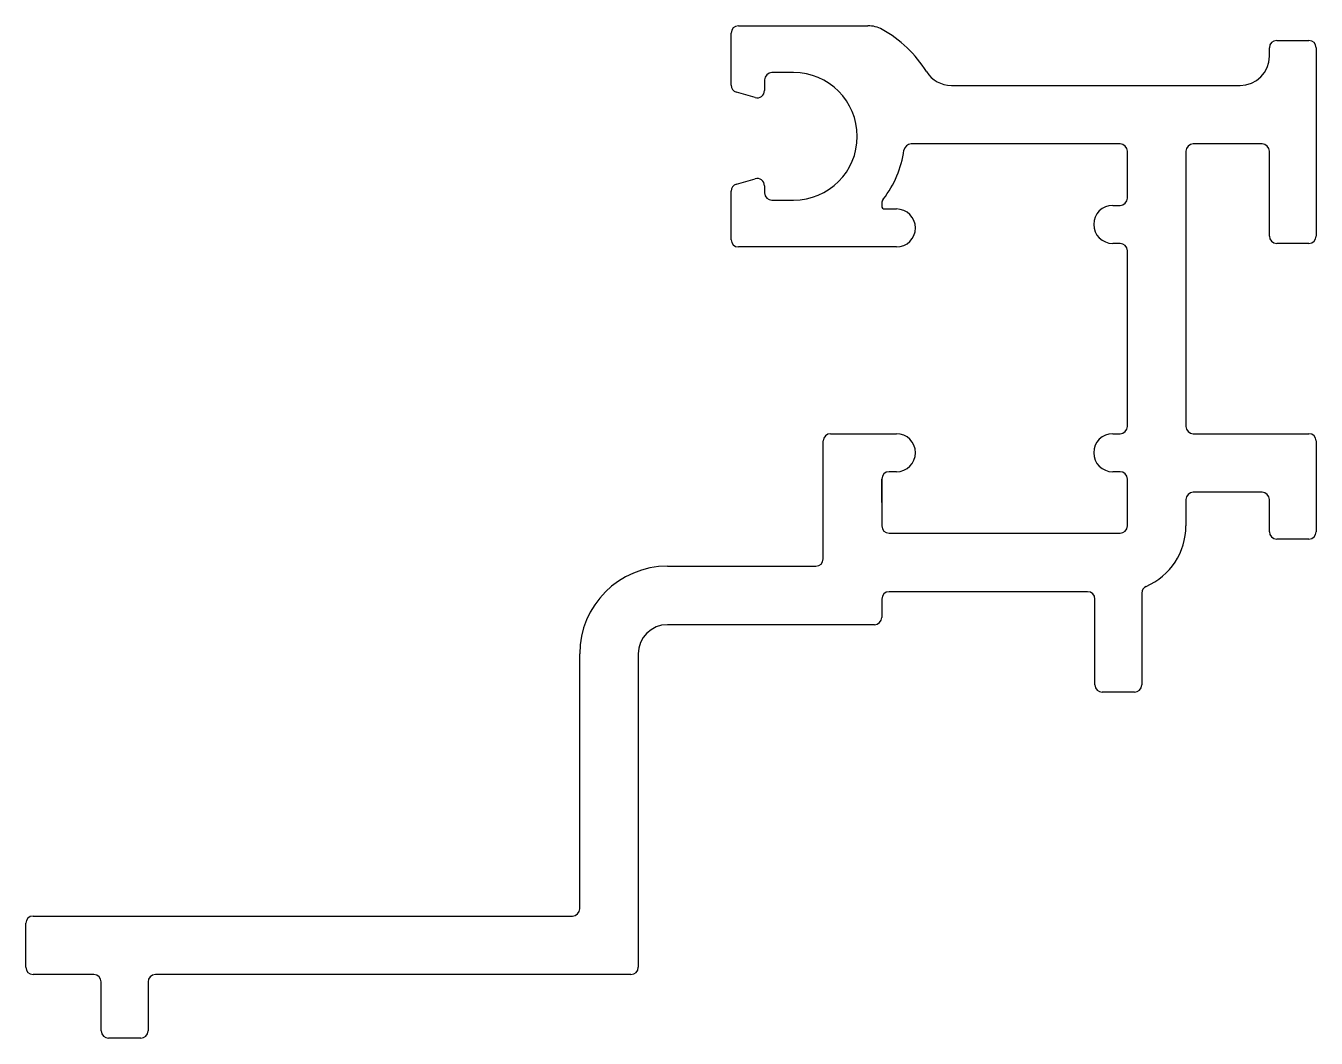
# Model space of a CAD drawing. Extents: x -23.6 to 20.4, y -17.5 to 17.1.
import ezdxf

# ---------------------------------------------------------------- set-up
doc = ezdxf.new("R2010")
doc.units = 0
doc.header["$MEASUREMENT"] = 0
doc.layers.get('0').update_dxf_attribs({"linetype": 'CONTINUOUS'})

msp = doc.modelspace()

# ---------------------------------------------------------------- linework, layer by layer
for p, q in [((0.46, 15.056), (0.46, 16.834)), ((0.71, 17.084), (5.133, 17.084)), ((18.846, 16.048), (18.846, 16.334)), ((19.096, 16.584), (20.196, 16.584)), ((20.446, 16.334), (20.446, 9.897)), ((2.589, 15.484), (1.85, 15.484)), ((1.6, 15.234), (1.6, 14.876)), ((7.982, 15.048), (17.846, 15.048)), ((1.275, 14.632), (0.64, 14.816)), ((13.746, 13.048), (6.61, 13.048)), ((13.996, 11.197), (13.996, 12.798)), ((15.996, 12.798), (15.996, 3.397)), ((18.596, 13.048), (16.246, 13.048)), ((18.846, 9.897), (18.846, 12.798)), ((0.64, 11.673), (1.275, 11.857)), ((1.6, 11.613), (1.6, 11.376)), ((0.46, 9.776), (0.46, 11.433)), ((1.85, 11.126), (2.589, 11.126)), ((5.605, 11.011), (5.605, 10.926)), ((5.705, 10.826), (6.105, 10.826)), ((13.496, 10.947), (13.746, 10.947)), ((6.105, 9.526), (0.71, 9.526)), ((13.746, 9.647), (13.496, 9.647)), ((13.996, 3.397), (13.996, 9.397)), ((20.196, 9.647), (19.096, 9.647)), ((3.855, 3.147), (5.605, 3.147)), ((5.605, 3.147), (5.855, 3.147)), ((5.855, 3.147), (6.105, 3.147)), ((13.496, 3.147), (13.746, 3.147)), ((16.246, 3.147), (20.196, 3.147)), ((3.605, -1.13), (3.605, 2.897)), ((20.446, 2.897), (20.446, -0.203)), ((6.105, 1.847), (5.855, 1.847)), ((13.746, 1.847), (13.496, 1.847)), ((5.605, 0.797), (5.605, 1.597)), ((5.605, 1.597), (5.605, -0.004)), ((13.996, -0.004), (13.996, 1.597)), ((15.996, 0.897), (15.996, -0.004)), ((18.596, 1.147), (16.246, 1.147)), ((18.846, -0.203), (18.846, 0.897)), ((5.855, -0.254), (13.746, -0.254)), ((20.196, -0.453), (19.096, -0.453)), ((-1.714, -1.38), (3.355, -1.38)), ((5.605, -2.504), (5.605, -3.13)), ((12.638, -2.254), (5.855, -2.254)), ((12.888, -5.435), (12.888, -2.504)), ((14.488, -2.299), (14.488, -5.435)), ((5.355, -3.38), (-1.714, -3.38)), ((-4.714, -13.084), (-4.714, -4.38)), ((-2.714, -4.38), (-2.714, -15.084)), ((14.238, -5.685), (13.138, -5.685)), ((-23.637, -15.084), (-23.637, -13.584)), ((-23.387, -13.334), (-4.964, -13.334)), ((-21.31, -15.334), (-23.387, -15.334)), ((-2.964, -15.334), (-19.21, -15.334)), ((-21.06, -17.259), (-21.06, -15.584)), ((-19.46, -15.584), (-19.46, -17.259)), ((-19.71, -17.509), (-20.81, -17.509))]:
    msp.add_line(p, q)
for centre, radius, start, end in [((0.71, 16.834), 0.25, 90, 180), ((5.133, 16.084), 1, 60.9483, 90), ((3.589, 13.305), 4.179, 31.9793, 60.9483), ((19.096, 16.334), 0.25, 90, 180), ((20.196, 16.334), 0.25, 0, 90), ((17.846, 16.048), 1, 270, 0), ((1.85, 15.234), 0.25, 90, 180), ((2.589, 13.305), 2.179, 270, 90), ((7.982, 16.048), 1, 211.9793, 270), ((0.71, 15.056), 0.25, 180, 253.8557), ((1.346, 14.876), 0.254, 253.8557, 360), ((2.915, 13.305), 3.479, 322.0451, 352.1857), ((6.61, 12.798), 0.25, 90, 172.1857), ((13.746, 12.798), 0.25, 0, 90), ((16.246, 12.798), 0.25, 90, 180), ((18.596, 12.798), 0.25, 0, 90), ((0.71, 11.433), 0.25, 106.1443, 180), ((1.346, 11.613), 0.254, 0, 106.1443), ((1.85, 11.376), 0.25, 180, 270), ((5.855, 11.011), 0.25, 142.0451, 180), ((13.746, 11.197), 0.25, 270, 0), ((5.705, 10.926), 0.1, 180, 270), ((6.105, 10.176), 0.65, 270, 90), ((13.496, 10.297), 0.65, 90, 270), ((0.71, 9.776), 0.25, 180, 270), ((19.096, 9.897), 0.25, 180, 270), ((20.196, 9.897), 0.25, 270, 0), ((13.746, 9.397), 0.25, 0, 90), ((3.855, 2.897), 0.25, 90, 180), ((6.105, 2.497), 0.65, 270, 90), ((13.496, 2.497), 0.65, 90, 270), ((13.746, 3.397), 0.25, 270, 0), ((16.246, 3.397), 0.25, 180, 270), ((20.196, 2.897), 0.25, 0, 90), ((5.855, 1.597), 0.25, 90, 180), ((13.746, 1.597), 0.25, 0, 90), ((16.246, 0.897), 0.25, 90, 180), ((18.596, 0.897), 0.25, 0, 90), ((5.855, -0.004), 0.25, 180, 270), ((13.746, -0.004), 0.25, 270, 0), ((13.746, -0.004), 2.25, 293.3732, 360), ((19.096, -0.203), 0.25, 180, 270), ((20.196, -0.203), 0.25, 270, 0), ((3.355, -1.13), 0.25, 270, 0), ((-1.714, -4.38), 3, 90, 180), ((14.738, -2.299), 0.25, 113.3732, 180), ((5.855, -2.504), 0.25, 90, 180), ((12.638, -2.504), 0.25, 0, 90), ((-1.714, -4.38), 1, 90, 180), ((5.355, -3.13), 0.25, 270, 0), ((13.138, -5.435), 0.25, 180, 270), ((14.238, -5.435), 0.25, 270, 0), ((-4.964, -13.084), 0.25, 270, 0), ((-23.387, -13.584), 0.25, 90, 180), ((-23.387, -15.084), 0.25, 180, 270), ((-21.31, -15.584), 0.25, 0, 90), ((-19.21, -15.584), 0.25, 90, 180), ((-2.964, -15.084), 0.25, 270, 0), ((-20.81, -17.259), 0.25, 180, 270), ((-19.71, -17.259), 0.25, 270, 0)]:
    msp.add_arc(centre, radius, start, end)

doc.saveas('drawing.dxf')
